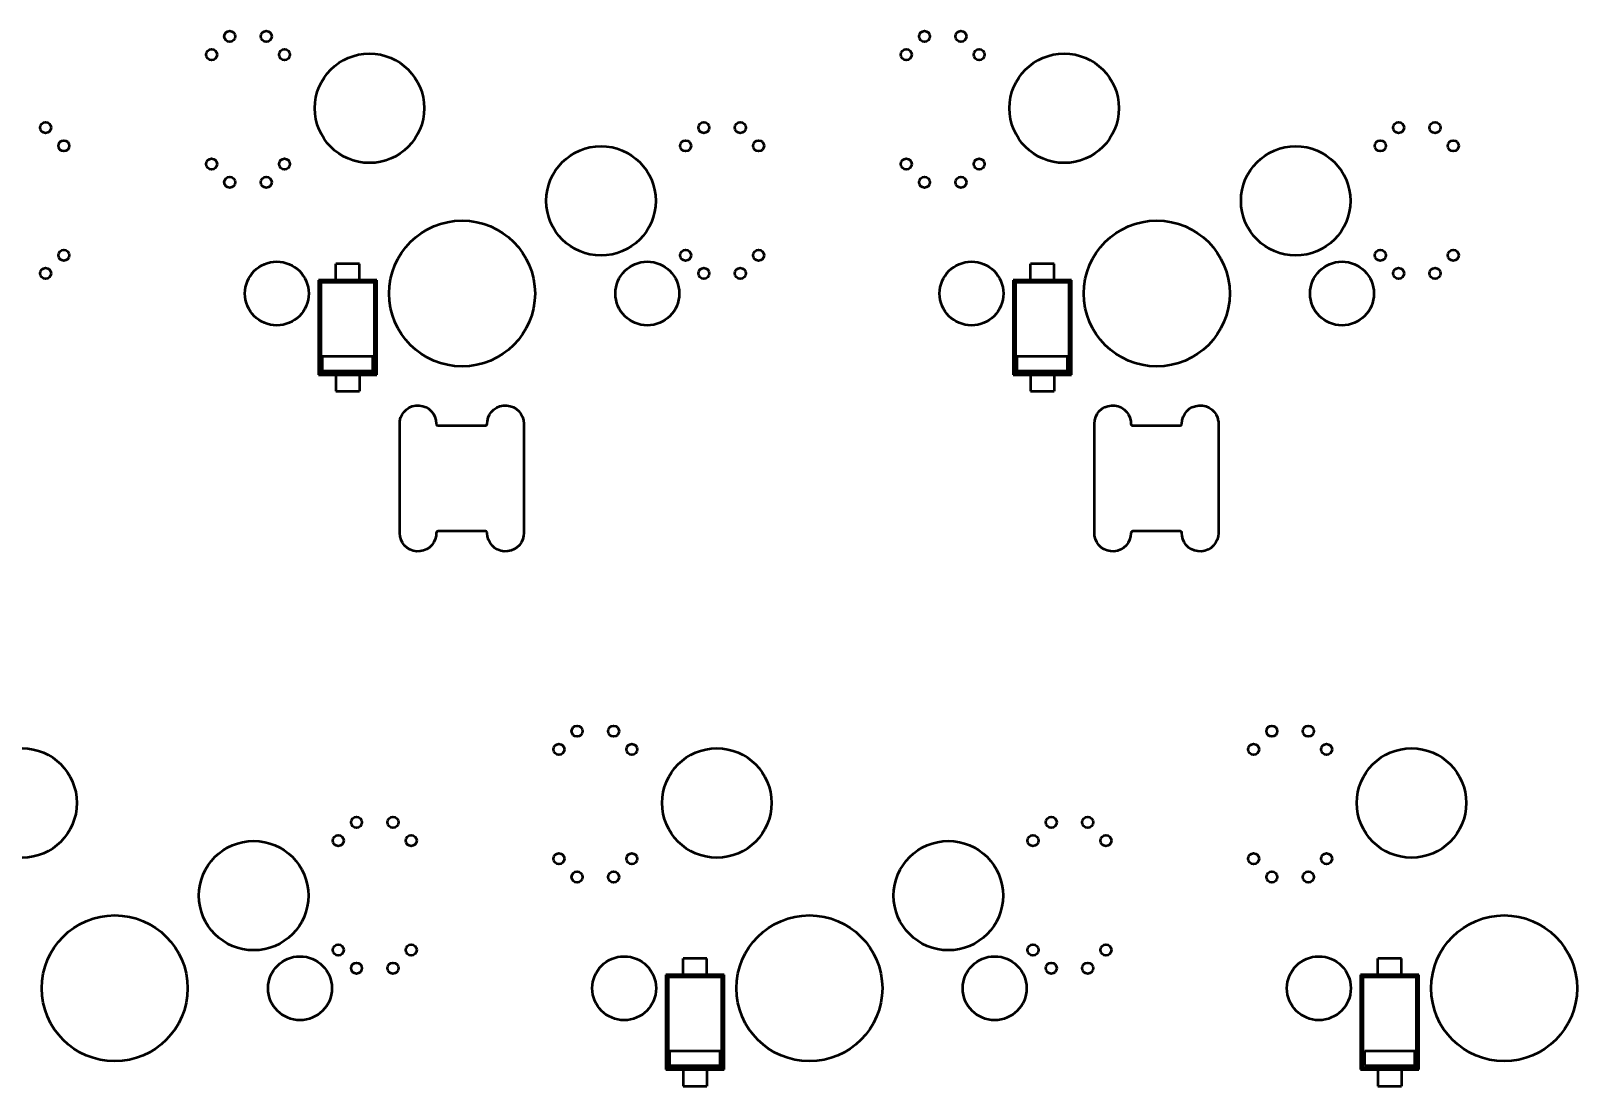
# Model space of a CAD drawing. Header units: millimetres. Extents: x 43 to 387, y 137 to 261.
# Drawn here: x 295.84 to 338.24, y 163.29 to 192.22 of the extents above; entities that cross this region are included whole.
import ezdxf

# ---------------------------------------------------------------- set-up
doc = ezdxf.new("R2010")
doc.units = ezdxf.units.MM
doc.header["$LTSCALE"] = 0.75
doc.layers.add('Visible', color=7, linetype='Continuous', lineweight=50)

msp = doc.modelspace()

# ---------------------------------------------------------------- linework, layer by layer
at = {"layer": 'Visible', "extrusion": (0, 0, -1)}
for p, q in [((304.855, 185.836), (304.205, 185.836)), ((304.205, 185.386), (304.205, 185.836)), ((304.855, 185.386), (304.855, 185.836)), ((323.905, 185.836), (323.255, 185.836)), ((323.255, 185.386), (323.255, 185.836)), ((323.905, 185.386), (323.905, 185.836)), ((304.205, 185.386), (303.73, 185.386)), ((303.73, 185.386), (303.793, 185.323)), ((303.73, 185.386), (303.73, 182.786)), ((305.267, 185.323), (303.793, 185.323)), ((303.793, 185.323), (303.793, 182.849)), ((304.855, 185.386), (304.205, 185.386)), ((305.33, 185.386), (304.855, 185.386)), ((305.33, 185.386), (305.267, 185.323)), ((305.267, 182.849), (305.267, 185.323)), ((305.33, 182.786), (305.33, 185.386)), ((323.255, 185.386), (322.78, 185.386)), ((322.78, 185.386), (322.843, 185.323)), ((322.78, 185.386), (322.78, 182.786)), ((324.317, 185.323), (322.843, 185.323)), ((322.843, 185.323), (322.843, 182.849)), ((323.905, 185.386), (323.255, 185.386)), ((324.38, 185.386), (323.905, 185.386)), ((324.38, 185.386), (324.317, 185.323)), ((324.317, 182.849), (324.317, 185.323)), ((324.38, 182.786), (324.38, 185.386)), ((303.843, 183.299), (305.217, 183.299)), ((303.843, 182.899), (303.843, 183.299)), ((305.217, 182.899), (305.217, 183.299)), ((322.893, 183.299), (324.267, 183.299)), ((322.893, 182.899), (322.893, 183.299)), ((324.267, 182.899), (324.267, 183.299)), ((303.73, 182.786), (303.793, 182.849)), ((303.73, 182.786), (304.205, 182.786)), ((303.793, 182.849), (305.267, 182.849)), ((303.843, 182.899), (305.217, 182.899)), ((304.205, 182.786), (304.855, 182.786)), ((304.205, 182.786), (304.205, 182.336)), ((304.855, 182.786), (305.33, 182.786)), ((304.855, 182.786), (304.855, 182.336)), ((305.33, 182.786), (305.267, 182.849)), ((322.78, 182.786), (322.843, 182.849)), ((322.78, 182.786), (323.255, 182.786)), ((322.843, 182.849), (324.317, 182.849)), ((322.893, 182.899), (324.267, 182.899)), ((323.255, 182.786), (323.905, 182.786)), ((323.255, 182.786), (323.255, 182.336)), ((323.905, 182.786), (324.38, 182.786)), ((323.905, 182.786), (323.905, 182.336)), ((324.38, 182.786), (324.317, 182.849)), ((304.205, 182.336), (304.855, 182.336)), ((323.255, 182.336), (323.905, 182.336)), ((305.957, 181.448), (305.96, 181.52)), ((308.357, 181.448), (308.36, 181.52)), ((326.005, 181.52), (326.007, 181.448)), ((328.405, 181.52), (328.407, 181.448)), ((305.957, 178.448), (305.957, 181.448)), ((306.957, 181.448), (306.959, 181.428)), ((307.007, 181.398), (308.307, 181.398)), ((308.307, 181.398), (308.327, 181.4)), ((309.357, 181.448), (309.357, 178.448)), ((325.007, 178.448), (325.007, 181.448)), ((326.037, 181.4), (326.057, 181.398)), ((326.057, 181.398), (327.357, 181.398)), ((327.405, 181.428), (327.407, 181.448)), ((328.407, 181.448), (328.407, 178.448)), ((307.007, 178.498), (306.987, 178.496)), ((308.307, 178.498), (307.007, 178.498)), ((327.357, 178.498), (326.057, 178.498)), ((327.377, 178.496), (327.357, 178.498)), ((306.957, 178.448), (306.955, 178.377)), ((308.357, 178.448), (308.355, 178.468)), ((309.357, 178.448), (309.355, 178.377)), ((325.01, 178.377), (325.007, 178.448)), ((327.41, 178.377), (327.407, 178.448)), ((314.38, 166.786), (313.73, 166.786)), ((313.73, 166.336), (313.73, 166.786)), ((314.38, 166.336), (314.38, 166.786)), ((333.43, 166.786), (332.78, 166.786)), ((332.78, 166.336), (332.78, 166.786)), ((333.43, 166.336), (333.43, 166.786)), ((313.73, 166.336), (313.255, 166.336)), ((313.255, 166.336), (313.318, 166.273)), ((313.255, 166.336), (313.255, 163.736)), ((314.792, 166.273), (313.318, 166.273)), ((313.318, 166.273), (313.318, 163.799)), ((314.38, 166.336), (313.73, 166.336)), ((314.855, 166.336), (314.38, 166.336)), ((314.855, 166.336), (314.792, 166.273)), ((314.792, 163.799), (314.792, 166.273)), ((314.855, 163.736), (314.855, 166.336)), ((332.78, 166.336), (332.305, 166.336)), ((332.305, 166.336), (332.368, 166.273)), ((332.305, 166.336), (332.305, 163.736)), ((333.842, 166.273), (332.368, 166.273)), ((332.368, 166.273), (332.368, 163.799)), ((333.43, 166.336), (332.78, 166.336)), ((333.905, 166.336), (333.43, 166.336)), ((333.905, 166.336), (333.842, 166.273)), ((333.842, 163.799), (333.842, 166.273)), ((333.905, 163.736), (333.905, 166.336)), ((313.368, 164.249), (314.742, 164.249)), ((313.368, 163.849), (313.368, 164.249)), ((314.742, 163.849), (314.742, 164.249)), ((332.418, 164.249), (333.792, 164.249)), ((332.418, 163.849), (332.418, 164.249)), ((333.792, 163.849), (333.792, 164.249)), ((313.255, 163.736), (313.318, 163.799)), ((313.255, 163.736), (313.73, 163.736)), ((313.318, 163.799), (314.792, 163.799)), ((313.368, 163.849), (314.742, 163.849)), ((313.73, 163.736), (314.38, 163.736)), ((313.73, 163.736), (313.73, 163.286)), ((314.38, 163.736), (314.855, 163.736)), ((314.38, 163.736), (314.38, 163.286)), ((314.855, 163.736), (314.792, 163.799)), ((332.305, 163.736), (332.368, 163.799)), ((332.305, 163.736), (332.78, 163.736)), ((332.368, 163.799), (333.842, 163.799)), ((332.418, 163.849), (333.792, 163.849)), ((332.78, 163.736), (333.43, 163.736)), ((332.78, 163.736), (332.78, 163.286)), ((333.43, 163.736), (333.905, 163.736)), ((333.43, 163.736), (333.43, 163.286)), ((333.905, 163.736), (333.842, 163.799)), ((313.73, 163.286), (314.38, 163.286)), ((332.78, 163.286), (333.43, 163.286))]:
    msp.add_line(p, q, dxfattribs=at)
at = {"layer": 'Visible'}
for centre, radius in [((301.297, 192.068), 0.15), ((302.297, 192.068), 0.15), ((320.347, 192.068), 0.15), ((321.347, 192.068), 0.15), ((300.797, 191.568), 0.15), ((302.797, 191.568), 0.15), ((319.847, 191.568), 0.15), ((321.847, 191.568), 0.15), ((305.127, 190.098), 1.5), ((324.177, 190.098), 1.5), ((296.247, 189.568), 0.15), ((314.297, 189.568), 0.15), ((315.297, 189.568), 0.15), ((333.347, 189.568), 0.15), ((334.347, 189.568), 0.15), ((296.747, 189.068), 0.15), ((313.797, 189.068), 0.15), ((315.797, 189.068), 0.15), ((332.847, 189.068), 0.15), ((334.847, 189.068), 0.15), ((300.797, 188.568), 0.15), ((302.797, 188.568), 0.15), ((311.477, 187.558), 1.5), ((319.847, 188.568), 0.15), ((321.847, 188.568), 0.15), ((330.527, 187.558), 1.5), ((301.297, 188.068), 0.15), ((302.297, 188.068), 0.15), ((320.347, 188.068), 0.15), ((321.347, 188.068), 0.15), ((307.667, 185.018), 2), ((326.717, 185.018), 2), ((296.747, 186.068), 0.15), ((313.797, 186.068), 0.15), ((315.797, 186.068), 0.15), ((332.847, 186.068), 0.15), ((334.847, 186.068), 0.15), ((296.247, 185.568), 0.15), ((302.587, 185.018), 0.875), ((312.747, 185.018), 0.875), ((314.297, 185.568), 0.15), ((315.297, 185.568), 0.15), ((321.637, 185.018), 0.875), ((331.797, 185.018), 0.875), ((333.347, 185.568), 0.15), ((334.347, 185.568), 0.15), ((310.822, 173.018), 0.15), ((311.822, 173.018), 0.15), ((329.872, 173.018), 0.15), ((330.872, 173.018), 0.15), ((310.322, 172.518), 0.15), ((312.322, 172.518), 0.15), ((329.372, 172.518), 0.15), ((331.372, 172.518), 0.15), ((295.602, 171.048), 1.5), ((314.652, 171.048), 1.5), ((333.702, 171.048), 1.5), ((304.772, 170.518), 0.15), ((305.772, 170.518), 0.15), ((323.822, 170.518), 0.15), ((324.822, 170.518), 0.15), ((304.272, 170.018), 0.15), ((306.272, 170.018), 0.15), ((323.322, 170.018), 0.15), ((325.322, 170.018), 0.15), ((301.952, 168.508), 1.5), ((310.322, 169.518), 0.15), ((312.322, 169.518), 0.15), ((321.002, 168.508), 1.5), ((329.372, 169.518), 0.15), ((331.372, 169.518), 0.15), ((310.822, 169.018), 0.15), ((311.822, 169.018), 0.15), ((329.872, 169.018), 0.15), ((330.872, 169.018), 0.15), ((298.142, 165.968), 2), ((317.192, 165.968), 2), ((336.242, 165.968), 2), ((304.272, 167.018), 0.15), ((306.272, 167.018), 0.15), ((323.322, 167.018), 0.15), ((325.322, 167.018), 0.15), ((303.222, 165.968), 0.875), ((304.772, 166.518), 0.15), ((305.772, 166.518), 0.15), ((312.112, 165.968), 0.875), ((322.272, 165.968), 0.875), ((323.822, 166.518), 0.15), ((324.822, 166.518), 0.15), ((331.162, 165.968), 0.875)]:
    msp.add_circle(centre, radius, dxfattribs=at)
at = {"layer": 'Visible', "extrusion": (0, 0, -1)}
for centre, start, end in [((-306.456, 181.45), 8.0344, 180.1684), ((-308.856, 181.45), 8.0344, 180.1684), ((-325.508, 181.45), 359.8316, 171.9656), ((-327.908, 181.45), 359.8316, 171.9656), ((-306.458, 178.447), 188.0344, 0.1684), ((-308.858, 178.447), 188.0344, 0.1684), ((-325.506, 178.447), 179.8316, 351.9656), ((-327.906, 178.447), 179.8316, 351.9656)]:
    msp.add_arc(centre, 0.501, start, end, dxfattribs=at)
at = {"layer": 'Visible'}
for centre, radius, start, end in [((307.003, 181.445), 0.0465, 200.4231, 275.5364), ((308.311, 181.444), 0.0465, 290.4231, 5.5364), ((326.054, 181.444), 0.0465, 174.4636, 249.5769), ((327.362, 181.445), 0.0465, 264.4636, 339.5769), ((307.004, 178.453), 0.0465, 110.4231, 185.5364), ((308.312, 178.452), 0.0465, 20.4231, 95.5364), ((326.057, 178.448), 0.05, 90.0013, 179.9987), ((327.361, 178.453), 0.0465, 354.4636, 69.5769)]:
    msp.add_arc(centre, radius, start, end, dxfattribs=at)

doc.saveas('drawing.dxf')
